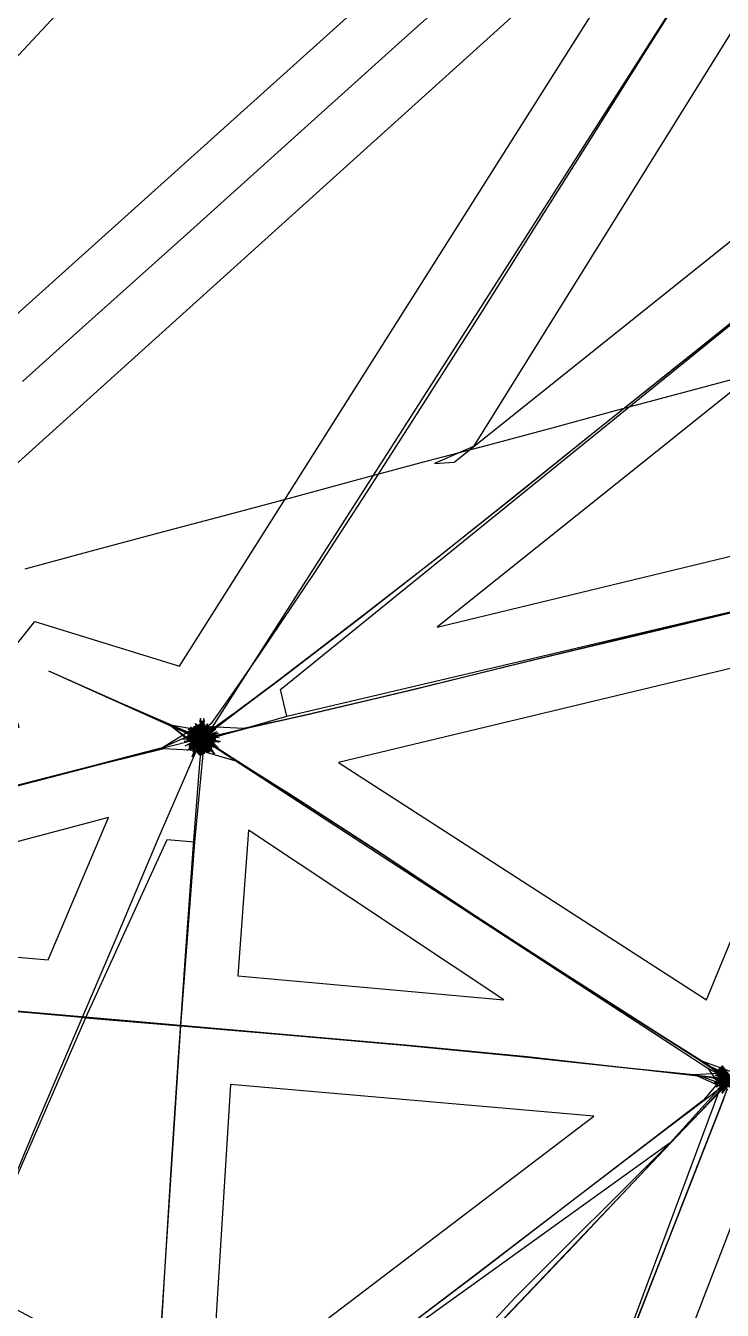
# Model space of a CAD drawing. Header units: metres. Extents: x 465982 to 489928, y 209046 to 231790.
# Drawn here: x 487034 to 487541, y 230099 to 231035 of the extents above; entities that cross this region are included whole.
import ezdxf

# ---------------------------------------------------------------- set-up
doc = ezdxf.new("R2010")
doc.units = ezdxf.units.M
for name, color, linetype in [('GREEN_CORRIDOR_PARCELS', 3, 'CONTINUOUS'), ('RAILWAY', 7, 'CONTINUOUS'), ('WOOL_ROADS_L1', 30, 'CONTINUOUS'), ('WOOL_ROADS_L2', 94, 'CONTINUOUS'), ('WOOL_THREADS', 8, 'CONTINUOUS')]:
    doc.layers.add(name, color=color, linetype=linetype)

msp = doc.modelspace()

# ---------------------------------------------------------------- linework, layer by layer
at = {"layer": 'GREEN_CORRIDOR_PARCELS'}
for points in [[(485563.218, 230124.17), (485557.802, 230117.007), (486202.561, 230305.68), (486349.551, 230403.795), (486559.115, 230404.233), (487755.671, 231479.903), (487534.725, 231457.47), (487371.345, 231381.185), (486912.775, 230889.773), (486641.931, 230670.295), (485376.261, 230378.083), (485058.043, 230355.85), (484885.487, 230282.648)], [(487345.72, 230716.82), (487691.418, 230993.365), (487711.562, 231294.087), (487359.796, 230728.208), (487331.326, 230715.844)], [(486736.995, 230454.236), (487028.809, 230523.783), (487013.42, 230567.548), (487040.252, 230600.788), (487145.659, 230568.25), (487506.973, 231139.938), (487535.443, 231152.302), (487483.919, 231128.455)], [(487333.292, 230596.743), (487618.422, 230665.592), (487594.239, 230692.553), (487610.259, 230739.085), (487669.999, 230725.407), (487681.074, 230874.984)], [(487529.474, 230325.385), (487638.014, 230588.515), (487261.262, 230498.207)], [(487049.847, 230354.305), (487093.705, 230458.209), (486789.301, 230377.291)], [(487381.711, 230325.225), (487195.793, 230448.83), (487188.122, 230342.806)], [(487199.99, 230052.46), (487447.319, 230240.568), (487182.593, 230263.653), (487170.473, 230068.043)], [(487468.458, 229864.757), (487617.789, 229988.237), (487547.672, 230161.239), (487447.412, 229901.414)]]:
    msp.add_lwpolyline(points, close=True, dxfattribs=at)
at = {"layer": 'RAILWAY'}
msp.add_lwpolyline([(487033.12, 230639.3), (487081.44, 230652.25), (487129.41, 230665.21), (487177.37, 230677.81), (487225.69, 230690.77), (487273.66, 230703.72), (487321.62, 230716.68), (487369.94, 230729.28), (487417.91, 230742.24), (487465.87, 230755.19), (487514.19, 230768.15), (487562.16, 230781.1), (487610.12, 230793.71), (487658.44, 230806.66), (487706.41, 230819.62), (487754.37, 230832.57), (487802.69, 230845.18), (487850.66, 230857.43), (487898.97, 230869.69), (487947.29, 230881.59), (487995.96, 230893.15), (488044.27, 230904.35), (488092.94, 230915.56)], dxfattribs=at)
at = {"layer": 'WOOL_ROADS_L1'}
msp.add_lwpolyline([(486448.38, 229474.314), (486704.065, 229579.679), (486712.91, 229553.737), (486793.699, 229591.474), (486804.506, 229582.49), (487000.86, 229628.85), (487286.102, 229731.789), (487404.046, 229897.699), (487539.812, 230261.961), (487547.217, 230266.366), (487575.983, 230331.714), (487705.148, 230642.802), (487702.565, 230649.216), (487715.903, 230650.088), (487985.315, 231091.864), (487764.894, 231451.843), (487706.009, 231367.555), (487467.16, 231469.47)], dxfattribs=at)
at = {"layer": 'WOOL_ROADS_L2'}
for points in [[(487163.585, 230514.419), (487563.28, 231139.673), (487680.464, 231330.991)], [(487223.742, 230531.796), (487219.143, 230551.327), (487728.073, 230963.789)], [(487223.742, 230531.796), (487642.553, 230630.404)], [(487050.11, 230564.972), (487157.355, 230516.551)], [(487163.585, 230514.419), (487223.742, 230531.796)], [(487157.355, 230516.551), (487163.585, 230514.419), (487530.499, 230275.422)], [(487163.585, 230514.419), (487156.51, 230440.242)], [(487156.51, 230440.242), (487136.214, 230441.931), (487077.047, 230312.186)], [(487156.51, 230440.242), (487146.273, 230306.25)], [(487077.047, 230312.186), (486992.495, 230117.868), (487129.171, 230044.75)], [(487077.047, 230312.186), (487146.273, 230306.25)], [(487146.273, 230306.25), (487129.171, 230044.75)], [(487530.499, 230275.422), (487547.217, 230266.366)], [(487530.499, 230275.422), (487539.812, 230261.961)], [(487539.812, 230261.961), (487502.88, 230221.082)], [(487502.88, 230221.082), (487202.888, 230005.313)], [(487502.88, 230221.082), (487390.17, 230108.495), (487264.173, 229972.527)]]:
    msp.add_lwpolyline(points, dxfattribs=at)
at = {"layer": 'WOOL_THREADS'}
for points in [[(487031.219, 230775.579), (487070.347, 230810.756), (487109.475, 230845.932), (487148.604, 230881.108), (487187.733, 230916.284), (487226.861, 230951.461), (487265.99, 230986.637), (487305.119, 231021.814), (487344.247, 231056.989), (487383.376, 231092.166), (487422.501, 231127.345), (487461.497, 231162.615), (487500.274, 231198.067), (487538.783, 231233.782), (487577.04, 231269.67), (487615.063, 231305.642), (487652.942, 231341.787), (487690.455, 231378.14), (487727.754, 231414.85), (487764.894, 231451.843)], [(487050.11, 230564.972), (487105.238, 230540.184), (487135.5, 230526.916), (487153.162, 230519.272), (487166.762, 230514.834), (487154.602, 230515.665), (487167.617, 230515.994), (487155.099, 230514.544), (487167.689, 230516.919), (487155.406, 230513.669), (487167.491, 230517.761), (487155.732, 230512.879), (487167.164, 230518.515), (487156.113, 230512.178), (487166.766, 230519.17), (487156.535, 230511.576), (487166.335, 230519.721), (487156.972, 230511.078), (487165.901, 230520.168), (487157.396, 230510.68), (487165.493, 230520.52), (487157.784, 230510.374), (487165.132, 230520.783), (487158.112, 230510.149), (487164.839, 230520.971), (487158.366, 230509.996), (487164.628, 230521.093), (487158.532, 230509.903), (487164.51, 230521.156), (487158.601, 230509.867), (487164.49, 230521.167), (487158.571, 230509.883), (487164.57, 230521.124), (487158.441, 230509.953), (487164.749, 230521.024), (487158.214, 230510.086), (487165.021, 230520.856), (487157.9, 230510.291), (487165.374, 230520.61), (487157.512, 230510.583), (487165.792, 230520.269), (487157.071, 230510.978), (487166.249, 230519.816), (487156.605, 230511.49), (487166.717, 230519.242), (487156.145, 230512.13), (487167.159, 230518.536), (487155.731, 230512.901), (487167.534, 230517.7), (487155.405, 230513.799), (487167.801, 230516.744), (487155.208, 230514.808), (487167.919, 230515.691), (487155.181, 230515.897), (487167.855, 230514.575), (487155.356, 230517.024), (487167.59, 230513.437), (487155.763, 230518.132), (487167.13, 230512.309), (487156.44, 230519.125), (487166.537, 230511.152), (487157.458, 230519.735), (487166.205, 230509.811), (487157.819, 230518.384), (487169.308, 230527.17), (487181.759, 230544.668), (487203.627, 230576.41), (487244.091, 230636.49), (487284.511, 230698.758), (487324.604, 230761.365), (487364.505, 230824.315), (487404.22, 230887.436), (487443.93, 230950.56), (487483.641, 231013.684), (487523.356, 231076.802)], [(487050.11, 230564.972), (487105.398, 230540.116), (487135.878, 230526.762), (487153.911, 230518.874), (487167.884, 230513.136), (487154.546, 230517.732), (487168.375, 230513.956), (487154.42, 230516.718), (487168.588, 230514.92), (487154.357, 230515.725), (487168.623, 230515.897), (487154.409, 230514.756), (487168.518, 230516.846), (487154.579, 230513.831), (487168.296, 230517.74), (487154.854, 230512.973), (487167.977, 230518.559), (487155.211, 230512.197), (487167.587, 230519.287), (487155.625, 230511.52), (487167.157, 230519.913), (487156.065, 230510.946), (487166.715, 230520.434), (487156.501, 230510.479), (487166.292, 230520.85), (487156.903, 230510.113), (487165.919, 230521.165), (487157.242, 230509.845), (487165.621, 230521.388), (487157.493, 230509.667), (487165.421, 230521.523), (487157.637, 230509.572), (487165.338, 230521.577), (487157.656, 230509.56), (487165.384, 230521.548), (487157.543, 230509.633), (487165.565, 230521.427), (487157.294, 230509.806), (487165.879, 230521.197), (487156.92, 230510.099), (487166.309, 230520.835), (487156.44, 230510.538), (487166.829, 230520.31), (487155.891, 230511.156), (487167.393, 230519.591), (487155.329, 230511.982), (487167.935, 230518.654), (487154.828, 230513.032), (487168.374, 230517.492), (487154.474, 230514.302), (487168.619, 230516.123), (487154.361, 230515.758), (487168.575, 230514.599), (487154.576, 230517.329), (487168.164, 230513.012), (487155.175, 230518.915), (487167.336, 230511.489), (487156.174, 230520.404), (487166.075, 230510.209), (487157.548, 230521.762), (487164.336, 230509.442), (487159.707, 230523.34), (487161.302, 230509.888), (487171.153, 230522.595), (487188.783, 230536.269), (487219.733, 230559.676), (487277.057, 230603.477), (487334.987, 230648.701), (487392.779, 230694.671), (487450.647, 230741.167), (487508.607, 230787.585), (487566.572, 230834.003)], [(487012.104, 230477.361), (487087.052, 230496.802), (487128.11, 230507.255), (487152.868, 230513.715), (487172.893, 230517.533), (487151.748, 230516.18), (487171.96, 230513.389), (487152.136, 230519.689), (487170.323, 230510.009), (487154.012, 230522.756), (487167.786, 230507.368), (487156.904, 230524.949), (487164.519, 230505.739), (487160.396, 230525.995), (487160.887, 230505.333), (487164.047, 230525.759), (487157.33, 230506.213), (487167.398, 230524.263), (487154.291, 230508.282), (487170.026, 230521.685), (487152.161, 230511.291), (487171.59, 230518.339), (487151.215, 230514.868), (487171.883, 230514.645), (487151.588, 230518.56), (487170.853, 230511.074), (487153.243, 230521.893), (487168.625, 230508.089), (487155.974, 230524.433), (487165.478, 230506.079), (487159.434, 230525.844), (487161.817, 230505.314), (487163.177, 230525.938), (487158.118, 230505.897), (487166.712, 230524.694), (487154.864, 230507.759), (487169.577, 230522.274), (487152.482, 230510.657), (487171.395, 230518.993), (487151.287, 230514.214), (487171.928, 230515.279), (487151.435, 230517.962), (487171.107, 230511.618), (487152.907, 230521.41), (487169.04, 230508.486), (487155.51, 230524.102), (487166, 230506.277), (487158.899, 230525.658), (487162.355, 230505.226), (487162.589, 230525.782), (487158.345, 230505.327), (487165.918, 230524.079), (487153.013, 230506.831), (487166.789, 230520.808), (487186.409, 230534.695), (487217.821, 230558.402), (487275.184, 230602.321), (487333.402, 230647.553), (487391.398, 230693.59), (487449.422, 230740.184), (487507.54, 230786.681), (487565.657, 230833.173)], [(487012.463, 230477.92), (487090.142, 230497.828), (487133.229, 230509.064), (487157.996, 230524.396), (487171.092, 230504.254), (487151.954, 230522.771), (487173.216, 230509.375), (487149.681, 230520.113), (487174.131, 230512.856), (487148.764, 230516.897), (487174.345, 230516.262), (487148.838, 230513.522), (487173.699, 230519.573), (487149.764, 230510.234), (487172.106, 230522.512), (487151.383, 230506.988), (487169.256, 230524.587), (487154.669, 230502.198), (487163.052, 230524.647), (487192.13, 230523.148), (487236.803, 230532.61), (487317.01, 230551.65), (487399.135, 230572.021), (487481.466, 230591.918), (487563.787, 230611.797)], [(487014.768, 230477.88), (487090.024, 230497.484), (487130.87, 230508.069), (487154.585, 230518.572), (487175.339, 230513.547), (487151.286, 230513.669), (487172.655, 230520.4), (487152.246, 230509.32), (487169.674, 230524.053), (487155.184, 230506.17), (487165.927, 230526.418), (487159.187, 230504.464), (487161.625, 230527.282), (487163.55, 230504.413), (487157.306, 230526.513), (487167.595, 230506.025), (487153.518, 230524.227), (487170.621, 230509.095), (487150.525, 230520.672), (487171.732, 230513.266), (487147.865, 230515.025), (487169.56, 230516.413), (487195.467, 230523.464), (487238.825, 230533.117), (487318.644, 230552.086), (487400.056, 230572.257), (487481.675, 230591.981), (487563.29, 230611.688)], [(487050.11, 230564.972), (487107.964, 230538.975), (487139.708, 230524.677), (487156.891, 230510.794), (487169.799, 230523.275), (487158.347, 230507.252), (487161.336, 230525.729), (487165.288, 230506.963), (487154.381, 230522.514), (487170.241, 230512.042), (487151.448, 230515.691), (487170.846, 230517.514), (487195.454, 230523.386), (487237.704, 230532.815), (487316.521, 230551.49), (487397.181, 230571.362), (487478.103, 230590.76), (487558.995, 230610.142)], [(487050.11, 230564.972), (487107.087, 230539.435), (487137.725, 230526.081), (487155.958, 230518.639), (487169.454, 230510.525), (487156.62, 230521.586), (487165.177, 230507.981), (487159.845, 230523.613), (487161.153, 230507.397), (487163.773, 230523.643), (487157.501, 230508.676), (487167.644, 230521.846), (487155.382, 230511.831), (487172.312, 230518.116), (487196.242, 230523.685), (487238.165, 230533.013), (487316.776, 230551.635), (487397.249, 230571.425), (487477.981, 230590.767), (487558.679, 230610.094)], [(487050.11, 230564.972), (487107.578, 230539.187), (487139.081, 230525.625), (487159.987, 230521.857), (487166.714, 230505.782), (487155.733, 230521.961), (487168.892, 230509.298), (487153.739, 230520.595), (487169.962, 230511.527), (487152.617, 230518.632), (487170.622, 230513.741), (487152.097, 230516.41), (487170.744, 230516.002), (487152.088, 230514.178), (487171.035, 230517.798), (487195.589, 230523.482), (487237.744, 230532.855), (487316.292, 230551.463), (487396.675, 230571.262), (487477.311, 230590.589), (487557.906, 230609.897)], [(487050.11, 230564.972), (487104.543, 230540.735), (487133.851, 230527.987), (487149.679, 230520.991), (487158.657, 230514.76), (487167.422, 230516.969), (487157.659, 230514.401), (487166.322, 230518.073), (487157.785, 230513.346), (487165.578, 230518.922), (487158.344, 230512.503), (487164.823, 230519.622), (487159.1, 230511.854), (487163.991, 230520.159), (487159.956, 230511.399), (487163.103, 230520.512), (487160.854, 230511.136), (487162.203, 230520.683), (487161.746, 230511.052), (487161.329, 230520.685), (487162.594, 230511.126), (487160.512, 230520.54), (487163.373, 230511.332), (487159.775, 230520.278), (487164.066, 230511.644), (487159.129, 230519.926), (487164.663, 230512.029), (487158.58, 230519.511), (487165.165, 230512.468), (487158.125, 230519.056), (487165.575, 230512.935), (487157.758, 230518.579), (487165.901, 230513.417), (487157.47, 230518.095), (487166.153, 230513.901), (487157.253, 230517.612), (487166.338, 230514.382), (487157.097, 230517.136), (487166.466, 230514.853), (487156.996, 230516.669), (487166.542, 230515.314), (487156.942, 230516.213), (487166.574, 230515.767), (487156.932, 230515.765), (487166.564, 230516.211), (487156.962, 230515.325), (487166.514, 230516.647), (487157.032, 230514.892), (487166.424, 230517.077), (487157.142, 230514.465), (487166.294, 230517.5), (487157.292, 230514.045), (487166.123, 230517.916), (487157.483, 230513.635), (487165.911, 230518.321), (487157.718, 230513.236), (487165.655, 230518.712), (487157.996, 230512.855), (487165.356, 230519.084), (487158.316, 230512.494), (487165.015, 230519.43), (487158.677, 230512.164), (487164.635, 230519.746), (487159.077, 230511.869), (487164.223, 230520.026), (487159.506, 230511.623), (487163.804, 230520.261), (487159.695, 230511.15), (487154.591, 230499.357), (487146.021, 230479.583), (487129.865, 230442.41), (487099.933, 230371.498), (487069.589, 230300.492), (487039.268, 230229.344), (487009.159, 230157.595)], [(487050.11, 230564.972), (487104.344, 230540.823), (487133.484, 230528.145), (487149.087, 230521.343), (487158.557, 230517.018), (487166.623, 230514.413), (487157.606, 230515.892), (487166.207, 230516.797), (487157.709, 230514.159), (487165.359, 230518.454), (487158.646, 230512.709), (487164.06, 230519.651), (487160.102, 230511.77), (487162.433, 230520.268), (487161.803, 230511.475), (487160.713, 230520.221), (487163.473, 230511.849), (487159.154, 230519.533), (487164.863, 230512.816), (487157.981, 230518.325), (487165.78, 230514.216), (487157.349, 230516.788), (487166.112, 230515.833), (487157.323, 230515.148), (487165.836, 230517.438), (487157.884, 230513.633), (487165.015, 230518.815), (487158.933, 230512.435), (487163.778, 230519.799), (487160.313, 230511.692), (487162.3, 230520.281), (487161.843, 230511.479), (487160.768, 230520.228), (487163.33, 230511.793), (487159.366, 230519.667), (487164.608, 230512.579), (487158.247, 230518.684), (487165.539, 230513.729), (487157.525, 230517.402), (487166.036, 230515.104), (487157.263, 230515.973), (487166.06, 230516.549), (487157.474, 230514.55), (487165.623, 230517.912), (487158.122, 230513.28), (487164.783, 230519.057), (487159.132, 230512.289), (487163.631, 230519.871), (487160.396, 230511.67), (487162.288, 230520.28), (487161.783, 230511.479), (487160.891, 230520.25), (487163.156, 230511.73), (487159.576, 230519.786), (487164.38, 230512.395), (487158.473, 230518.938), (487165.336, 230513.405), (487157.687, 230517.789), (487165.93, 230514.662), (487157.297, 230516.454), (487166.103, 230516.042), (487157.34, 230515.063), (487165.835, 230517.404), (487157.806, 230513.746), (487165.144, 230518.603), (487158.643, 230512.604), (487164.081, 230519.465), (487159.805, 230511.616), (487162.729, 230519.67), (487161.238, 230510.149), (487160.188, 230497.45), (487158.454, 230475.864), (487155.241, 230435.13), (487149.629, 230357.569), (487144.277, 230279.881), (487139.226, 230201.784), (487134.353, 230123.139), (487129.662, 230044.672)], [(487050.11, 230564.972), (487105.105, 230540.383), (487134.23, 230527.659), (487149.681, 230520.813), (487158.457, 230515.172), (487166.912, 230516.566), (487157.89, 230513.652), (487164.82, 230519.239), (487159.416, 230511.804), (487162.432, 230520.336), (487161.788, 230511.239), (487159.926, 230520.131), (487164.13, 230512.059), (487157.887, 230518.67), (487165.703, 230514.015), (487156.911, 230516.342), (487166.004, 230516.531), (487157.32, 230513.826), (487164.906, 230518.846), (487159.032, 230511.901), (487162.71, 230520.22), (487161.542, 230511.199), (487160.089, 230520.178), (487164.057, 230511.994), (487157.895, 230518.685), (487165.734, 230514.071), (487156.89, 230516.193), (487165.967, 230516.763), (487157.464, 230513.537), (487164.624, 230519.144), (487159.465, 230511.654), (487162.138, 230520.347), (487162.213, 230511.254), (487159.384, 230519.897), (487164.71, 230512.525), (487157.385, 230517.914), (487166.01, 230515.034), (487156.916, 230515.117), (487165.589, 230517.846), (487158.187, 230512.559), (487163.581, 230519.872), (487160.741, 230511.221), (487160.772, 230520.289), (487163.653, 230511.61), (487158.455, 230518.933), (487165.999, 230512.89), (487176.746, 230506.109), (487195.167, 230494.482), (487229.954, 230472.481), (487295.571, 230429.959), (487362.24, 230385.816), (487429.053, 230342.556), (487494.41, 230300.856), (487524.872, 230281.629), (487539.708, 230272.064), (487547.517, 230264.455)], [(487050.11, 230564.972), (487105.721, 230540.106), (487135.26, 230527.216), (487151.49, 230520.341), (487163.268, 230519.261), (487160.505, 230509.841), (487161.086, 230520.632), (487162.658, 230510.506), (487159.624, 230520.585), (487164.013, 230511.17), (487158.357, 230519.963), (487165.153, 230512.063), (487157.325, 230518.967), (487166.028, 230513.22), (487156.606, 230517.702), (487166.562, 230514.585), (487156.266, 230516.268), (487166.696, 230516.064), (487156.343, 230514.773), (487166.402, 230517.542), (487156.851, 230513.344), (487165.686, 230518.892), (487157.763, 230512.106), (487164.594, 230519.99), (487159.015, 230511.177), (487163.21, 230520.729), (487160.502, 230510.656), (487161.651, 230521.029), (487162.089, 230510.615), (487160.049, 230520.863), (487163.602, 230511.093), (487158.49, 230520.269), (487164.784, 230512.134), (487156.807, 230519.295), (487165.131, 230513.342), (487176.074, 230506.539), (487194.448, 230494.943), (487229.133, 230473.008), (487294.857, 230430.4), (487361.605, 230386.168), (487428.49, 230342.842), (487493.911, 230301.097), (487524.665, 230281.721), (487539.949, 230271.984), (487547.824, 230263.405)], [(487050.11, 230564.972), (487106.287, 230539.847), (487136.411, 230526.705), (487153.62, 230519.221), (487166.43, 230513.924), (487155.168, 230517.972), (487167.198, 230514.007), (487155.385, 230517.521), (487167.446, 230514.264), (487155.385, 230517.185), (487167.557, 230514.562), (487155.342, 230516.869), (487167.621, 230514.867), (487155.301, 230516.561), (487167.662, 230515.174), (487155.271, 230516.254), (487167.685, 230515.479), (487155.256, 230515.952), (487167.691, 230515.779), (487155.252, 230515.653), (487167.679, 230516.075), (487155.253, 230515.357), (487167.634, 230516.364), (487155.231, 230515.059), (487167.499, 230516.638), (487155.073, 230514.71), (487167.03, 230516.922), (487154.45, 230513.662), (487165.222, 230518.045), (487174.771, 230507.603), (487193.547, 230495.53), (487228.439, 230473.461), (487294.342, 230430.713), (487361.239, 230386.326), (487428.277, 230342.875), (487493.856, 230301.02), (487524.922, 230281.437), (487540.917, 230271.357), (487552.121, 230264.507)], [(487050.11, 230564.972), (487106.559, 230539.714), (487136.97, 230526.463), (487154.69, 230518.771), (487168.254, 230512.578), (487155.176, 230519.231), (487167.705, 230511.906), (487155.55, 230519.987), (487167.173, 230511.227), (487156.068, 230520.667), (487166.59, 230510.596), (487156.675, 230521.272), (487165.942, 230510.031), (487157.354, 230521.8), (487165.232, 230509.544), (487158.092, 230522.243), (487164.469, 230509.143), (487158.88, 230522.593), (487163.664, 230508.825), (487159.708, 230522.833), (487162.828, 230508.575), (487160.562, 230522.913), (487161.966, 230508.304), (487161.368, 230522.642), (487161.268, 230507.631), (487160.752, 230521.362), (487172.29, 230509.283), (487192.181, 230496.417), (487227.597, 230474.023), (487293.746, 230431.106), (487360.846, 230386.538), (487428.097, 230342.939), (487493.894, 230300.955), (487525.211, 230281.218), (487541.65, 230270.849)], [(487050.11, 230564.972), (487106.803, 230539.58), (487137.45, 230526.193), (487155.507, 230518.065), (487170.444, 230512.798), (487153.882, 230516.704), (487170.002, 230515.968), (487153.506, 230514.357), (487169.355, 230518.415), (487154.162, 230512.07), (487168.209, 230520.56), (487155.529, 230510.098), (487166.531, 230522.295), (487157.425, 230508.614), (487164.43, 230523.474), (487159.672, 230507.743), (487162.081, 230523.989), (487162.081, 230507.545), (487159.697, 230523.772), (487164.488, 230507.994), (487157.558, 230522.759), (487166.945, 230508.978), (487156.227, 230520.75), (487170.746, 230509.965), (487191.371, 230496.904), (487227.069, 230474.366), (487293.373, 230431.338), (487360.598, 230386.645), (487427.982, 230342.946), (487493.922, 230300.878), (487525.432, 230280.954), (487541.89, 230269.69)], [(487050.11, 230564.972), (487107.457, 230539.279), (487138.882, 230525.35), (487155.937, 230512.402), (487172.117, 230519.214), (487153.058, 230514.272), (487171.238, 230516.952), (487152.292, 230515.214), (487170.984, 230515.91), (487152.123, 230516.14), (487170.871, 230514.963), (487152.166, 230517.074), (487170.723, 230514.033), (487152.329, 230517.998), (487170.492, 230513.123), (487152.581, 230518.904), (487170.158, 230512.248), (487152.891, 230519.799), (487169.675, 230511.456), (487153.155, 230520.716), (487169.611, 230510.694), (487190.762, 230497.34), (487226.712, 230474.647), (487293.225, 230431.471), (487360.631, 230386.6), (487428.221, 230342.759), (487494.399, 230300.565), (487526.59, 230280.498), (487546.67, 230273.257)], [(487016.272, 230478.196), (487091.837, 230497.954), (487134.15, 230508.369), (487162.652, 230506.811), (487163.338, 230530.253), (487159.734, 230504.481), (487163.472, 230528.711), (487159.872, 230503.707), (487163.029, 230528.401), (487160.242, 230503.481), (487162.615, 230528.356), (487160.639, 230503.403), (487162.207, 230528.363), (487161.044, 230503.373), (487161.801, 230528.38), (487161.451, 230503.373), (487161.392, 230528.404), (487161.856, 230503.425), (487160.976, 230528.49), (487162.246, 230503.638), (487160.547, 230528.864), (487162.448, 230504.465), (487160.748, 230530.521), (487159.886, 230507.134), (487187.286, 230499.188), (487225.344, 230475.643), (487292.851, 230431.793), (487361.242, 230386.108), (487429.901, 230341.54), (487497.277, 230298.629), (487531.977, 230276.96), (487557.04, 230265.002), (487534.392, 230268.279), (487559.032, 230268.001), (487535.372, 230264.848), (487558.769, 230271.064), (487536.531, 230261.883), (487557.457, 230273.889), (487538.293, 230259.282), (487555.412, 230276.258), (487540.644, 230257.208), (487552.817, 230278.015)], [(486966.762, 230322.023), (487052.416, 230314.556), (487137.859, 230307.118), (487223.358, 230299.706), (487308.959, 230292.241), (487394.201, 230284.071), (487477.785, 230275.072), (487518.03, 230270.896), (487539.342, 230268.371), (487554.568, 230266.407), (487540.236, 230268.507), (487554.649, 230266.101), (487540.341, 230268.797), (487554.614, 230265.802), (487540.416, 230269.089), (487554.548, 230265.51), (487540.495, 230269.376), (487554.468, 230265.225), (487540.581, 230269.657), (487554.376, 230264.948), (487540.678, 230269.931), (487554.276, 230264.679), (487540.783, 230270.195), (487554.166, 230264.418), (487540.896, 230270.451), (487554.049, 230264.167)], [(486967.004, 230322.123), (487052.708, 230314.638), (487138.207, 230307.186), (487223.767, 230299.761), (487309.435, 230292.282), (487394.749, 230284.065), (487478.318, 230274.982), (487518.718, 230270.751), (487540.488, 230267.778), (487557.07, 230267.369), (487539.495, 230265.558), (487555.593, 230270.662), (487540.309, 230262.681), (487553.746, 230273.231)], [(486967.391, 230322.207), (487053.178, 230314.7), (487138.767, 230307.231), (487224.427, 230299.79), (487310.206, 230292.294), (487395.637, 230284.026), (487479.17, 230274.926), (487520.002, 230270.856), (487543.008, 230272.064)], [(486967.932, 230322.293), (487053.836, 230314.772), (487139.553, 230307.289), (487225.355, 230299.84), (487311.288, 230292.334), (487396.892, 230284.026), (487480.547, 230274.849), (487522.193, 230270.275), (487545.071, 230260.07)], [(486968.717, 230322.356), (487054.791, 230314.806), (487140.695, 230307.297), (487226.704, 230299.825), (487312.864, 230292.294), (487398.718, 230283.922), (487482.605, 230274.632), (487525.65, 230269.749), (487552.1, 230259.719)], [(487553.708, 230257.173), (487540.803, 230277.214), (487554.369, 230257.59), (487540.15, 230276.734), (487555.036, 230258.098), (487539.481, 230276.178), (487555.71, 230258.7), (487538.805, 230275.523), (487556.387, 230259.408), (487538.132, 230274.757), (487557.053, 230260.237), (487537.478, 230273.862), (487557.688, 230261.199), (487536.867, 230272.829), (487558.268, 230262.306), (487536.326, 230271.648), (487558.762, 230263.561), (487535.89, 230270.318), (487559.13, 230264.964), (487535.599, 230268.845), (487559.333, 230266.505), (487535.496, 230267.242), (487559.326, 230268.161), (487535.622, 230265.54), (487559.069, 230269.9), (487536.02, 230263.777), (487558.523, 230271.673), (487536.721, 230262.01), (487557.662, 230273.419), (487537.746, 230260.303), (487556.472, 230275.067), (487539.1, 230258.731), (487554.958, 230276.541), (487540.767, 230257.376), (487553.145, 230277.758)], [(487556.391, 230259.992), (487540.493, 230272.981), (487555.184, 230260.772), (487540.162, 230273.589), (487554.776, 230260.741), (487540.244, 230273.875), (487554.557, 230260.588), (487540.392, 230274.071), (487554.389, 230260.43), (487540.537, 230274.226), (487554.25, 230260.296), (487540.66, 230274.347), (487554.142, 230260.192), (487540.75, 230274.433), (487554.069, 230260.125), (487540.803, 230274.481), (487554.037, 230260.095), (487540.814, 230274.492), (487554.048, 230260.106), (487540.78, 230274.46), (487554.106, 230260.159), (487540.698, 230274.384), (487554.212, 230260.26), (487540.569, 230274.259), (487554.364, 230260.409), (487540.394, 230274.082), (487554.56, 230260.613), (487540.177, 230273.851), (487554.797, 230260.875), (487539.922, 230273.558), (487555.067, 230261.199), (487539.639, 230273.201), (487555.363, 230261.589), (487539.334, 230272.777), (487555.673, 230262.048), (487539.02, 230272.283), (487555.988, 230262.577), (487538.709, 230271.718), (487556.292, 230263.179), (487538.414, 230271.081), (487556.574, 230263.85), (487538.149, 230270.377), (487556.819, 230264.587), (487537.927, 230269.609), (487557.012, 230265.383), (487537.761, 230268.787), (487557.137, 230266.23), (487537.655, 230267.919), (487557.166, 230267.114), (487537.579, 230267.014), (487557.009, 230268.009), (487537.358, 230266.03), (487556.244, 230268.838), (487536.203, 230264.302), (487553.274, 230269.941)], [(487554.178, 230275.76), (487538.888, 230260.628), (487557.311, 230271.733), (487536.79, 230265.283), (487558.253, 230266.71), (487537.059, 230270.391), (487556.784, 230261.807), (487539.649, 230274.812), (487553.219, 230258.121)], [(487555.042, 230277.319), (487539.104, 230261.595), (487557.851, 230271.315), (487536.835, 230265.963), (487558.268, 230266.089), (487537.28, 230270.961), (487556.487, 230261.308), (487540.053, 230275.198), (487552.763, 230257.847)], [(487553.807, 230276.044), (487539.15, 230260.3), (487557.153, 230272.072), (487536.851, 230264.96), (487558.262, 230266.996), (487536.981, 230270.161), (487556.868, 230261.997), (487539.503, 230274.736), (487553.278, 230258.295)], [(487553.863, 230276.002), (487539.119, 230260.34), (487557.167, 230272.042), (487536.851, 230264.976), (487558.266, 230266.996), (487536.987, 230270.142), (487556.9, 230262.009), (487539.505, 230274.662), (487553.373, 230258.219)], [(487552.642, 230256.322), (487540.818, 230277.317), (487555.297, 230258.021), (487538.49, 230275.233), (487557.542, 230260.296), (487537.037, 230272.509), (487559.81, 230263.081), (487537.704, 230268.939), (487565.475, 230270.312)], [(487552.747, 230260.053), (487540.932, 230274.108), (487553.746, 230261.788), (487538.318, 230273.015), (487552.335, 230263.734)], [(487553.856, 230260.735), (487540.414, 230273.032), (487554.944, 230262.127), (487539.411, 230271.592), (487555.782, 230263.685), (487538.715, 230269.961), (487556.312, 230265.387), (487538.349, 230268.208), (487556.502, 230267.177), (487538.336, 230266.398), (487556.333, 230268.989), (487538.688, 230264.602), (487555.799, 230270.752), (487539.403, 230262.893), (487554.908, 230272.389), (487540.464, 230261.346), (487553.686, 230273.826)], [(487553.927, 230261.628), (487539.834, 230271.356), (487555.79, 230265.139), (487538.829, 230267.494), (487555.875, 230269.145), (487539.687, 230263.569), (487554.127, 230272.785)], [(487553.494, 230260.315), (487540.839, 230273.726), (487554.44, 230261.274), (487539.971, 230272.698), (487555.244, 230262.356), (487539.279, 230271.55), (487555.918, 230263.527), (487538.849, 230270.291), (487556.619, 230264.753), (487539.063, 230268.924), (487558.155, 230265.979)], [(487552.802, 230260.568), (487540.801, 230272.79), (487555.1, 230263.36), (487539.13, 230269.552), (487556.052, 230266.906), (487538.957, 230265.857), (487555.42, 230270.577), (487540.38, 230262.386), (487553.259, 230273.675)], [(487553.847, 230261.563), (487540.084, 230271.764), (487555.519, 230264.332), (487538.957, 230268.709), (487556.049, 230267.565), (487539.055, 230265.411), (487555.313, 230270.806), (487540.414, 230262.353), (487553.369, 230273.561)], [(487553.747, 230262.537), (487540.239, 230270.579), (487555.143, 230265.481), (487539.583, 230267.434), (487555.365, 230268.805), (487540.514, 230264.439), (487554.609, 230272.605)], [(487556.028, 230264.291), (487539.89, 230267.364), (487555.389, 230269.131), (487540.46, 230263.456), (487553.241, 230272.757)], [(487552.814, 230272.528), (487540.268, 230259.84), (487552.91, 230274.056)], [(487541.389, 230268.849), (487527.242, 230252.14), (487496.028, 230228.137), (487431.254, 230178.622), (487364.991, 230127.714), (487298.226, 230077.14)], [(487542.789, 230263.279), (487529.441, 230248.468), (487503.435, 230221.181), (487448.776, 230163.613), (487392.921, 230104.874), (487336.738, 230046.177)], [(487551.16, 230265.644), (487539.915, 230259.073), (487525.289, 230243.979), (487495.685, 230213.023), (487432.933, 230146.602), (487369.167, 230079.514)], [(487553.724, 230262.76), (487539.353, 230270.085), (487554.583, 230265.713)], [(487552.654, 230261.219), (487540.762, 230271.709), (487554.952, 230264.63), (487539.418, 230267.821), (487555.25, 230268.732), (487540.186, 230263.78), (487553.469, 230272.441)], [(487553.949, 230262.835), (487540.078, 230270.256), (487555.175, 230265.834), (487539.493, 230267.068), (487555.095, 230269.073), (487540.234, 230263.914), (487553.723, 230272.009)], [(487554.132, 230262.937), (487539.776, 230269.673), (487555.38, 230266.846), (487539.574, 230265.573), (487554.523, 230270.861)], [(487553.861, 230264.473), (487540.892, 230269.925), (487553.943, 230264.675), (487540.816, 230269.731), (487554.013, 230264.859), (487540.752, 230269.557), (487554.07, 230265.024), (487540.701, 230269.401), (487554.117, 230265.169), (487540.66, 230269.27), (487554.153, 230265.289), (487540.628, 230269.16), (487554.18, 230265.386), (487540.604, 230269.075), (487554.2, 230265.459), (487540.588, 230269.014), (487554.213, 230265.51), (487540.578, 230268.974), (487554.221, 230265.54), (487540.573, 230268.953), (487554.224, 230265.552), (487540.573, 230268.949), (487554.225, 230265.548), (487540.579, 230268.958), (487554.229, 230265.53), (487540.603, 230268.973), (487554.267, 230265.497), (487540.715, 230268.969), (487555.047, 230265.272)], [(487553.727, 230269.549), (487540.788, 230267.241), (487553.721, 230264.896)], [(487553.847, 230269.194), (487540.8, 230267.604), (487553.589, 230264.57)], [(487553.92, 230268.936), (487540.822, 230267.86), (487553.488, 230264.342)], [(487553.794, 230270.198), (487540.934, 230266.821), (487553.924, 230265.314)], [(487541.474, 230262.414), (487525.685, 230250.451), (487494.975, 230227.244), (487430.319, 230177.923), (487364.131, 230127.189), (487297.463, 230076.739)], [(487543.519, 230257.846), (487536.914, 230240.772), (487523.234, 230205.565), (487493.767, 230130.205), (487463.526, 230053.037)], [(487544.597, 230260.357), (487537.352, 230242.065), (487523.501, 230206.356), (487493.944, 230130.787), (487463.615, 230053.432)], [(487542.087, 230253.513), (487534.177, 230233.046), (487516.808, 230189.031), (487479.039, 230092.98)]]:
    msp.add_lwpolyline(points, dxfattribs=at)

doc.saveas('drawing.dxf')
